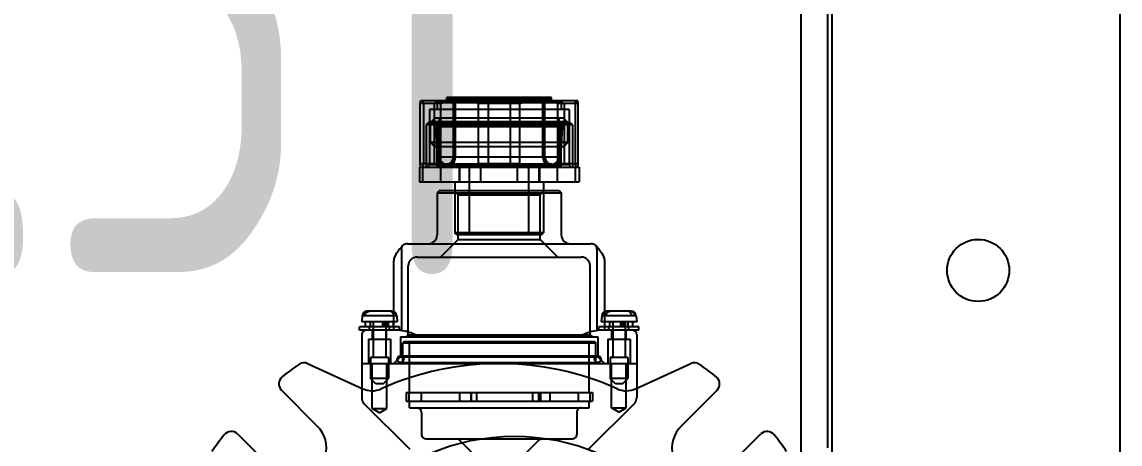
# Model space of a CAD drawing. Extents: x 59521 to 184406, y -1257 to 56672.
# Drawn here: x 74078.6 to 74326.2, y 9812 to 9907.2 of the extents above; entities that cross this region are included whole.
import ezdxf

# ---------------------------------------------------------------- set-up
doc = ezdxf.new("R2010")
doc.units = 0
doc.header["$MEASUREMENT"] = 0
doc.layers.get('0').update_dxf_attribs({"linetype": 'CONTINUOUS'})
doc.layers.add('03-JI-ZHUN-XIAN', color=7, linetype='CONTINUOUS')
doc.styles.add('GB', font='gbenor.shx', dxfattribs={"bigfont": 'gbcbig.shx'})

# ---------------------------------------------------------------- blocks, each defined once
blk = doc.blocks.new('hu88')
at = {"color": 87, "linetype": 'Continuous'}
for p, q in [((-499.91, -29.55), (-499.91, -861.55)), ((-434.91, -861.55), (-434.91, -318.94)), ((-410.82, -493.56), (-418.93, -501.68)), ((-300.88, -501.68), (-308.99, -493.56)), ((-366.16, -497.55), (-368.86, -500.26)), ((-353.66, -497.55), (-350.95, -500.26)), ((-379.99, -498.14), (-390.32, -508.47)), ((-339.82, -498.14), (-329.49, -508.47)), ((-377.41, -506.55), (-377.41, -501.55)), ((-343.41, -500.55), (-376.41, -500.55)), ((-342.41, -506.55), (-342.41, -501.55)), ((-409.03, -511.58), (-400.92, -503.46)), ((-310.78, -511.58), (-318.89, -503.46)), ((-386.91, -506.56), (-388.56, -507.55)), ((-388.56, -507.55), (-388.56, -517.55)), ((-385.26, -507.55), (-388.56, -507.55)), ((-386.91, -506.56), (-385.26, -507.55)), ((-385.26, -507.55), (-385.26, -517.55)), ((-380.16, -507.55), (-380.16, -509.05)), ((-339.66, -507.55), (-380.16, -507.55)), ((-339.66, -507.55), (-339.66, -509.05)), ((-332.91, -506.46), (-334.56, -507.45)), ((-334.56, -507.45), (-334.56, -517.55)), ((-331.26, -507.45), (-334.56, -507.45)), ((-332.91, -506.46), (-331.26, -507.45)), ((-331.26, -507.45), (-331.26, -517.55)), ((-390.91, -524.05), (-390.91, -509.88)), ((-380.91, -511.05), (-380.91, -509.05)), ((-338.91, -509.05), (-380.91, -509.05)), ((-380.31, -511.05), (-380.31, -509.05)), ((-377.68, -511.05), (-377.68, -509.05)), ((-371.3, -511.05), (-371.3, -509.05)), ((-369.24, -511.05), (-369.24, -509.05)), ((-368.8, -511.05), (-368.8, -509.05)), ((-367.43, -511.05), (-367.43, -509.05)), ((-354.81, -511.05), (-354.81, -509.05)), ((-353.68, -509.05), (-353.68, -511.05)), ((-353.49, -511.05), (-353.49, -509.05)), ((-350.99, -511.05), (-350.99, -509.05)), ((-342.28, -511.05), (-342.28, -509.05)), ((-339.51, -511.05), (-339.51, -509.05)), ((-338.91, -511.05), (-338.91, -509.05)), ((-328.91, -524.05), (-328.91, -509.88)), ((-390.66, -511.86), (-403.12, -517.54)), ((-338.91, -511.05), (-380.91, -511.05)), ((-380.16, -511.05), (-380.16, -522.25)), ((-339.66, -511.05), (-339.66, -522.25)), ((-316.7, -517.54), (-329.15, -511.86)), ((-387.71, -512.95), (-388.91, -514.15)), ((-388.91, -518.95), (-388.91, -514.15)), ((-388.91, -514.15), (-384.91, -514.15)), ((-387.71, -512.95), (-386.11, -512.95)), ((-386.11, -512.95), (-384.91, -514.15)), ((-384.91, -518.95), (-384.91, -514.15)), ((-333.71, -512.95), (-334.91, -514.15)), ((-334.91, -518.95), (-334.91, -514.15)), ((-334.91, -514.15), (-330.91, -514.15)), ((-333.71, -512.95), (-332.11, -512.95)), ((-332.11, -512.95), (-330.91, -514.15)), ((-330.91, -518.95), (-330.91, -514.15)), ((-328.91, -517.55), (-390.91, -517.55)), ((-389.41, -523.05), (-389.41, -517.55)), ((-388.91, -518.95), (-384.91, -518.95)), ((-388.31, -526.75), (-388.31, -519.15)), ((-385.51, -526.75), (-385.51, -519.15)), ((-384.41, -523.05), (-384.41, -517.55)), ((-382.16, -519.05), (-383.66, -517.55)), ((-337.66, -517.8), (-382.16, -517.8)), ((-382.16, -523.55), (-382.16, -519.05)), ((-337.66, -519.05), (-382.16, -519.05)), ((-337.66, -519.3), (-382.16, -519.3)), ((-381.66, -517.55), (-381.66, -522.25)), ((-338.16, -517.55), (-338.16, -522.25)), ((-337.66, -519.05), (-336.16, -517.55)), ((-337.66, -523.55), (-337.66, -519.05)), ((-335.41, -523.05), (-335.41, -517.55)), ((-334.91, -518.95), (-330.91, -518.95)), ((-334.31, -526.75), (-334.31, -519.15)), ((-331.51, -526.75), (-331.51, -519.15)), ((-330.41, -523.05), (-330.41, -517.55)), ((-381.36, -522.55), (-381.66, -522.25)), ((-338.16, -522.25), (-381.66, -522.25)), ((-380.16, -522.25), (-380.46, -522.55)), ((-339.66, -522.25), (-339.36, -522.55)), ((-338.46, -522.55), (-338.16, -522.25)), ((-384.41, -523.05), (-389.41, -523.05)), ((-388.51, -523.05), (-388.51, -525.05)), ((-385.31, -523.05), (-385.31, -525.05)), ((-337.66, -523.55), (-382.16, -523.55)), ((-338.46, -522.55), (-381.36, -522.55)), ((-380.41, -524.05), (-380.91, -523.55)), ((-380.41, -524.05), (-380.41, -539.55)), ((-339.41, -524.05), (-380.41, -524.05)), ((-339.41, -524.05), (-338.91, -523.55)), ((-339.41, -524.05), (-339.41, -539.55)), ((-330.41, -523.05), (-335.41, -523.05)), ((-334.51, -523.05), (-334.51, -525.05)), ((-331.31, -523.05), (-331.31, -525.05)), ((-391.41, -525.05), (-391.41, -525.85)), ((-391.41, -525.05), (-381.91, -525.05)), ((-391.41, -525.85), (-382.41, -525.85)), ((-390.79, -528.26), (-390.91, -526.95)), ((-390.91, -526.95), (-382.91, -526.95)), ((-390.05, -525.85), (-390.05, -526.95)), ((-389.16, -525.05), (-389.16, -525.85)), ((-388.96, -525.85), (-388.96, -526.95)), ((-388.13, -526.95), (-388.13, -525.85)), ((-387.79, -525.85), (-387.79, -526.95)), ((-387.6, -525.85), (-387.6, -526.95)), ((-387.27, -526.95), (-387.27, -525.85)), ((-384.86, -525.85), (-384.86, -526.95)), ((-384.66, -525.05), (-384.66, -525.85)), ((-383.76, -525.85), (-383.76, -526.95)), ((-383.69, -525.05), (-383.69, -540.79)), ((-383.02, -528.26), (-382.91, -526.95)), ((-382.41, -525.05), (-382.41, -525.85)), ((-381.91, -543.22), (-381.91, -525.05)), ((-337.91, -543.22), (-337.91, -525.05)), ((-337.91, -525.05), (-328.41, -525.05)), ((-337.41, -525.05), (-337.41, -525.85)), ((-337.41, -525.85), (-328.41, -525.85)), ((-336.79, -528.26), (-336.91, -526.95)), ((-336.91, -526.95), (-328.91, -526.95)), ((-336.12, -525.05), (-336.12, -540.79)), ((-336.05, -525.85), (-336.05, -526.95)), ((-335.16, -525.05), (-335.16, -525.85)), ((-334.96, -525.85), (-334.96, -526.95)), ((-334.57, -526.95), (-334.57, -525.85)), ((-334.08, -525.85), (-334.08, -526.95)), ((-334.07, -525.85), (-334.07, -526.95)), ((-333.58, -526.95), (-333.58, -525.85)), ((-330.86, -525.85), (-330.86, -526.95)), ((-330.66, -525.05), (-330.66, -525.85)), ((-329.76, -525.85), (-329.76, -526.95)), ((-329.02, -528.26), (-328.91, -526.95)), ((-328.41, -525.05), (-328.41, -525.85)), ((-383.35, -528.35), (-390.46, -528.35)), ((-389.6, -529.35), (-384.22, -529.35)), ((-329.15, -528.35), (-336.66, -528.35)), ((-335.6, -529.35), (-330.22, -529.35)), ((-341.41, -541.55), (-378.41, -541.55)), ((-369.16, -545.55), (-373.16, -541.55)), ((-350.66, -545.55), (-346.66, -541.55)), ((-382.85, -542.69), (-382.35, -543.31)), ((-382.36, -543.3), (-381.97, -543.8)), ((-381.97, -543.8), (-381.67, -544.2)), ((-381.81, -543.97), (-381.76, -544.07)), ((-381.71, -544.14), (-381.76, -544.07)), ((-381.67, -544.2), (-381.64, -544.24)), ((-381.62, -544.26), (-381.64, -544.24)), ((-339.23, -544.55), (-380.58, -544.55)), ((-338.2, -544.26), (-338.19, -544.26)), ((-338.14, -544.2), (-337.84, -543.8)), ((-338.1, -544.15), (-338.05, -544.07)), ((-338, -543.97), (-338.05, -544.07)), ((-337.84, -543.8), (-337.45, -543.3)), ((-337.46, -543.31), (-336.96, -542.69)), ((-373.91, -556.05), (-373.91, -546.55)), ((-369.41, -546.55), (-369.91, -547.05)), ((-369.91, -558.55), (-369.91, -547.05)), ((-369.91, -547.05), (-349.91, -547.05)), ((-369.41, -546.55), (-350.41, -546.55)), ((-369.16, -545.55), (-369.16, -555.55)), ((-350.66, -545.55), (-369.16, -545.55)), ((-366.61, -547.05), (-367.11, -546.55)), ((-366.61, -547.05), (-366.61, -562.05)), ((-353.21, -547.05), (-352.71, -546.55)), ((-353.21, -547.05), (-353.21, -562.05)), ((-350.66, -545.55), (-350.66, -555.55)), ((-350.41, -546.55), (-349.91, -547.05)), ((-349.91, -558.55), (-349.91, -547.05)), ((-345.91, -556.05), (-345.91, -546.55)), ((-373.41, -556.55), (-373.91, -556.05)), ((-345.91, -556.05), (-373.91, -556.05)), ((-346.41, -556.55), (-373.41, -556.55)), ((-369.16, -555.55), (-370.16, -556.55)), ((-350.66, -555.55), (-369.16, -555.55)), ((-350.66, -555.55), (-349.66, -556.55)), ((-346.41, -556.55), (-345.91, -556.05)), ((-377.91, -561.85), (-377.91, -558.55)), ((-341.91, -558.55), (-377.91, -558.55)), ((-377.13, -558.55), (-377.13, -561.85)), ((-373.03, -558.55), (-373.03, -561.85)), ((-368.96, -561.85), (-368.96, -558.55)), ((-368.85, -561.85), (-368.85, -558.55)), ((-364.01, -558.55), (-364.01, -561.85)), ((-355.8, -558.55), (-355.8, -561.85)), ((-350.96, -561.85), (-350.96, -558.55)), ((-350.85, -561.85), (-350.85, -558.55)), ((-346.78, -558.55), (-346.78, -561.85)), ((-342.68, -558.55), (-342.68, -561.85)), ((-341.91, -561.85), (-341.91, -558.55)), ((-341.91, -561.85), (-377.91, -561.85)), ((-376.41, -571.35), (-376.41, -561.85)), ((-375.66, -562.35), (-376.16, -561.85)), ((-373.91, -562.05), (-373.91, -571.35)), ((-373.91, -562.05), (-345.91, -562.05)), ((-345.91, -562.05), (-345.91, -571.35)), ((-344.16, -562.35), (-343.66, -561.85)), ((-343.41, -571.35), (-343.41, -561.85)), ((-377.73, -562.55), (-377.73, -576.15)), ((-377.73, -562.55), (-373.1, -562.55)), ((-377.02, -576.15), (-377.02, -562.55)), ((-375.66, -574.85), (-375.66, -562.35)), ((-375.66, -562.35), (-344.16, -562.35)), ((-374.55, -576.15), (-374.55, -562.55)), ((-373.81, -564.08), (-374.16, -570.9)), ((-373.81, -564.08), (-346.01, -564.08)), ((-373.36, -564.09), (-373.71, -570.9)), ((-373.36, -564.09), (-346.46, -564.09)), ((-373.1, -562.55), (-373.1, -576.15)), ((-371.78, -562.5), (-348.03, -562.5)), ((-370.21, -564.08), (-370.21, -576.6)), ((-369.76, -564.08), (-369.76, -576.6)), ((-364.54, -562.55), (-364.54, -576.15)), ((-364.54, -562.55), (-355.27, -562.55)), ((-362.37, -576.15), (-362.37, -562.55)), ((-357.44, -576.15), (-357.44, -562.55)), ((-355.27, -562.55), (-355.27, -576.15)), ((-350.06, -564.08), (-350.06, -576.6)), ((-349.61, -564.08), (-349.61, -576.6)), ((-346.71, -562.55), (-346.71, -576.15)), ((-346.71, -562.55), (-342.08, -562.55)), ((-346.46, -564.09), (-346.11, -570.9)), ((-346.01, -564.08), (-345.66, -570.9)), ((-345.26, -576.15), (-345.26, -562.55)), ((-344.16, -574.85), (-344.16, -562.35)), ((-342.8, -576.15), (-342.8, -562.55)), ((-342.08, -562.55), (-342.08, -576.15)), ((-374.41, -566.4), (-375.41, -567.4)), ((-374.41, -566.4), (-345.41, -566.4)), ((-373.41, -566.4), (-373.41, -572.9)), ((-346.41, -566.4), (-346.41, -572.9)), ((-345.41, -566.4), (-344.41, -567.4)), ((-375.41, -567.4), (-375.41, -571.9)), ((-375.41, -567.4), (-344.41, -567.4)), ((-344.41, -567.4), (-344.41, -571.9)), ((-375.91, -571.85), (-376.41, -571.35)), ((-376.41, -571.35), (-343.41, -571.35)), ((-375.91, -571.85), (-343.91, -571.85)), ((-374.41, -572.9), (-375.41, -571.9)), ((-375.41, -571.9), (-344.41, -571.9)), ((-374.21, -571.05), (-374.91, -571.74)), ((-374.91, -571.74), (-374.91, -572.06)), ((-374.91, -571.74), (-344.91, -571.74)), ((-373.9, -571.36), (-374.59, -572.06)), ((-373.91, -571.35), (-374.41, -571.85)), ((-374.16, -570.9), (-345.66, -570.9)), ((-345.92, -571.36), (-345.22, -572.06)), ((-345.91, -571.35), (-345.41, -571.85)), ((-345.6, -571.05), (-344.91, -571.74)), ((-345.41, -572.9), (-344.41, -571.9)), ((-344.91, -571.74), (-344.91, -572.06)), ((-343.91, -571.85), (-343.41, -571.35)), ((-374.91, -572.06), (-344.91, -572.06)), ((-374.41, -572.9), (-345.41, -572.9)), ((-377.73, -576.15), (-373.1, -576.15)), ((-342.24, -576.85), (-377.57, -576.85)), ((-375.66, -574.85), (-344.16, -574.85)), ((-373.91, -576.35), (-374.41, -576.85)), ((-373.91, -576.35), (-373.91, -574.85)), ((-373.91, -576.35), (-345.91, -576.35)), ((-364.54, -576.15), (-355.27, -576.15)), ((-346.71, -576.15), (-342.08, -576.15)), ((-345.91, -576.35), (-345.91, -574.85)), ((-345.91, -576.35), (-345.41, -576.85)), ((-371.71, -577.1), (-371.71, -577.55)), ((-371.71, -577.1), (-348.11, -577.1)), ((-371.71, -577.55), (-348.11, -577.55)), ((-348.11, -577.1), (-348.11, -577.55))]:
    blk.add_line(p, q, dxfattribs=at)
for points in [[(-390.32, -508.47), (-390.53, -508.72), (-390.7, -509), (-390.82, -509.29), (-390.88, -509.59), (-390.91, -509.88)], [(-328.91, -509.88), (-328.93, -509.59), (-328.99, -509.29), (-329.11, -509), (-329.28, -508.72), (-329.49, -508.47)], [(-389.44, -529.35), (-389.55, -529.35), (-389.65, -529.33), (-389.75, -529.3), (-389.85, -529.26), (-389.94, -529.2), (-390.03, -529.14), (-390.11, -529.07), (-390.19, -528.99), (-390.25, -528.89), (-390.31, -528.8), (-390.37, -528.69), (-390.41, -528.58), (-390.44, -528.47), (-390.46, -528.35)], [(-389.82, -528.35), (-389.8, -528.47), (-389.77, -528.58), (-389.72, -528.69), (-389.67, -528.79), (-389.61, -528.89), (-389.55, -528.98), (-389.47, -529.07), (-389.39, -529.14), (-389.3, -529.2), (-389.21, -529.26), (-389.11, -529.3), (-389.01, -529.33), (-388.91, -529.35), (-388.8, -529.35)], [(-383.99, -528.35), (-384.01, -528.47), (-384.05, -528.58), (-384.09, -528.69), (-384.14, -528.8), (-384.2, -528.89), (-384.26, -528.98), (-384.34, -529.07), (-384.42, -529.14), (-384.51, -529.2), (-384.6, -529.26), (-384.7, -529.3), (-384.8, -529.33), (-384.9, -529.35), (-385.01, -529.35)], [(-384.37, -529.35), (-384.26, -529.35), (-384.16, -529.33), (-384.06, -529.3), (-383.96, -529.26), (-383.87, -529.2), (-383.78, -529.14), (-383.7, -529.07), (-383.62, -528.98), (-383.56, -528.89), (-383.5, -528.8), (-383.45, -528.69), (-383.4, -528.58), (-383.37, -528.47), (-383.35, -528.35)], [(-335.55, -529.35), (-335.67, -529.35), (-335.78, -529.33), (-335.89, -529.3), (-336, -529.26), (-336.1, -529.2), (-336.19, -529.14), (-336.28, -529.07), (-336.36, -528.99), (-336.44, -528.89), (-336.5, -528.8), (-336.56, -528.69), (-336.6, -528.58), (-336.64, -528.47), (-336.66, -528.35)], [(-336.19, -528.35), (-336.16, -528.47), (-336.13, -528.58), (-336.08, -528.69), (-336.03, -528.79), (-335.96, -528.89), (-335.89, -528.98), (-335.81, -529.07), (-335.72, -529.14), (-335.63, -529.2), (-335.52, -529.26), (-335.42, -529.3), (-335.31, -529.33), (-335.2, -529.35), (-335.08, -529.35)], [(-329.62, -528.35), (-329.65, -528.47), (-329.68, -528.58), (-329.73, -528.69), (-329.78, -528.8), (-329.85, -528.89), (-329.92, -528.98), (-330, -529.07), (-330.09, -529.14), (-330.19, -529.2), (-330.29, -529.26), (-330.39, -529.3), (-330.5, -529.33), (-330.62, -529.35), (-330.73, -529.35)], [(-330.26, -529.35), (-330.14, -529.35), (-330.03, -529.33), (-329.92, -529.3), (-329.82, -529.26), (-329.71, -529.2), (-329.62, -529.14), (-329.53, -529.07), (-329.45, -528.98), (-329.37, -528.89), (-329.31, -528.8), (-329.26, -528.69), (-329.21, -528.58), (-329.18, -528.47), (-329.15, -528.35)], [(-383.69, -540.79), (-383.64, -541.24), (-383.53, -541.61), (-383.37, -541.94), (-383.22, -542.19), (-383.05, -542.43)], [(-383.69, -540.79), (-383.65, -541.19), (-383.55, -541.56), (-383.41, -541.87), (-383.25, -542.15), (-383.06, -542.41), (-382.85, -542.69)], [(-336.96, -542.69), (-336.75, -542.41), (-336.56, -542.15), (-336.41, -541.87), (-336.26, -541.56), (-336.16, -541.19), (-336.12, -540.79)], [(-336.76, -542.43), (-336.59, -542.19), (-336.44, -541.94), (-336.29, -541.61), (-336.17, -541.24), (-336.12, -540.79)], [(-381.62, -544.26), (-381.78, -543.92), (-381.88, -543.56), (-381.91, -543.22)], [(-337.91, -543.22), (-337.93, -543.56), (-338.03, -543.92), (-338.2, -544.26)], [(-338.1, -544.15), (-338.14, -544.2), (-338.17, -544.24), (-338.19, -544.26), (-338.2, -544.26)], [(-377.57, -561.85), (-377.6, -561.94), (-377.62, -562.04), (-377.65, -562.15), (-377.68, -562.27), (-377.71, -562.41), (-377.73, -562.55)], [(-377.02, -562.55), (-377.04, -562.41), (-377.07, -562.27), (-377.1, -562.15), (-377.13, -562.04), (-377.15, -561.94), (-377.18, -561.85)], [(-374.55, -562.55), (-374.17, -562.41), (-373.79, -562.27), (-373.4, -562.15), (-373.02, -562.04), (-372.64, -561.94), (-372.26, -561.85)], [(-370.64, -561.85), (-371.05, -561.94), (-371.46, -562.04), (-371.87, -562.15), (-372.28, -562.27), (-372.69, -562.41), (-373.1, -562.55)], [(-366.83, -561.85), (-366.45, -561.94), (-366.07, -562.04), (-365.69, -562.15), (-365.31, -562.27), (-364.92, -562.41), (-364.54, -562.55)], [(-362.37, -562.55), (-362.78, -562.41), (-363.19, -562.27), (-363.6, -562.15), (-364.01, -562.04), (-364.42, -561.94), (-364.82, -561.85)], [(-357.44, -562.55), (-357.03, -562.41), (-356.62, -562.27), (-356.21, -562.15), (-355.8, -562.04), (-355.4, -561.94), (-354.99, -561.85)], [(-352.98, -561.85), (-353.36, -561.94), (-353.74, -562.04), (-354.12, -562.15), (-354.5, -562.27), (-354.89, -562.41), (-355.27, -562.55)], [(-349.17, -561.85), (-348.76, -561.94), (-348.35, -562.04), (-347.95, -562.15), (-347.54, -562.27), (-347.12, -562.41), (-346.71, -562.55)], [(-345.26, -562.55), (-345.64, -562.41), (-346.03, -562.27), (-346.41, -562.15), (-346.79, -562.04), (-347.17, -561.94), (-347.55, -561.85)], [(-342.8, -562.55), (-342.77, -562.41), (-342.74, -562.27), (-342.71, -562.15), (-342.69, -562.04), (-342.66, -561.94), (-342.63, -561.85)], [(-342.24, -561.85), (-342.22, -561.94), (-342.19, -562.04), (-342.16, -562.15), (-342.13, -562.27), (-342.11, -562.41), (-342.08, -562.55)], [(-377.73, -576.15), (-377.71, -576.3), (-377.68, -576.43), (-377.65, -576.55), (-377.62, -576.66), (-377.6, -576.76), (-377.57, -576.85)], [(-377.18, -576.85), (-377.15, -576.76), (-377.13, -576.66), (-377.1, -576.55), (-377.07, -576.43), (-377.04, -576.3), (-377.02, -576.15)], [(-372.26, -576.85), (-372.64, -576.76), (-373.02, -576.66), (-373.4, -576.55), (-373.79, -576.43), (-374.17, -576.3), (-374.55, -576.15)], [(-373.1, -576.15), (-372.69, -576.3), (-372.28, -576.43), (-371.87, -576.55), (-371.46, -576.66), (-371.05, -576.76), (-370.64, -576.85)], [(-364.54, -576.15), (-364.92, -576.3), (-365.31, -576.43), (-365.69, -576.55), (-366.07, -576.66), (-366.45, -576.76), (-366.83, -576.85)], [(-364.82, -576.85), (-364.42, -576.76), (-364.01, -576.66), (-363.6, -576.55), (-363.19, -576.43), (-362.78, -576.3), (-362.37, -576.15)], [(-354.99, -576.85), (-355.4, -576.76), (-355.8, -576.66), (-356.21, -576.55), (-356.62, -576.43), (-357.03, -576.3), (-357.44, -576.15)], [(-355.27, -576.15), (-354.89, -576.3), (-354.5, -576.43), (-354.12, -576.55), (-353.74, -576.66), (-353.36, -576.76), (-352.98, -576.85)], [(-346.71, -576.15), (-347.12, -576.3), (-347.54, -576.43), (-347.95, -576.55), (-348.35, -576.66), (-348.76, -576.76), (-349.17, -576.85)], [(-347.55, -576.85), (-347.17, -576.76), (-346.79, -576.66), (-346.41, -576.55), (-346.03, -576.43), (-345.64, -576.3), (-345.26, -576.15)], [(-342.63, -576.85), (-342.66, -576.76), (-342.69, -576.66), (-342.71, -576.55), (-342.74, -576.43), (-342.77, -576.3), (-342.8, -576.15)], [(-342.08, -576.15), (-342.11, -576.3), (-342.13, -576.43), (-342.16, -576.55), (-342.19, -576.66), (-342.22, -576.76), (-342.24, -576.85)]]:
    blk.add_lwpolyline(points, dxfattribs=at)
for centre, radius in [((-363.33, -452.55), 48.61), ((-382.16, -518.55), 0.75), ((-337.66, -518.55), 0.75), ((-467.91, -538.55), 7)]:
    blk.add_circle(centre, radius, dxfattribs=at)
for centre, radius, start, end in [((-405.87, -498.51), 7, 315, 135), ((-313.94, -498.51), 7, 45, 225), ((-359.91, -452.55), 79, 214.8853, 218.2877), ((-359.91, -452.55), 79, 321.7123, 325.1147), ((-420.34, -500.26), 2, 218.2877, 315), ((-376.41, -501.55), 1, 90, 180), ((-369.57, -499.55), 1, 270, 315), ((-350.24, -499.55), 1, 225, 270), ((-343.41, -501.55), 1, 0, 90), ((-299.47, -500.26), 2, 225, 321.7123), ((-378.41, -506.55), 1, 270, 0), ((-341.41, -506.55), 1, 180, 270), ((-407.62, -512.99), 2, 135, 231.7123), ((-388.58, -516.41), 5, 65.8139, 114.5011), ((-359.91, -452.55), 65, 245.8139, 294.1861), ((-331.23, -516.41), 5, 65.4989, 114.1861), ((-312.2, -512.99), 2, 308.2877, 45), ((-359.91, -452.55), 79, 231.7123, 235.1147), ((-359.91, -452.55), 79, 304.8853, 308.2877), ((-403.94, -515.72), 2, 235.1147, 294.5011), ((-315.87, -515.72), 2, 245.4989, 304.8853), ((-388.51, -519.15), 0.2, 0, 90), ((-385.31, -519.15), 0.2, 90, 180), ((-334.51, -519.15), 0.2, 0, 90), ((-331.31, -519.15), 0.2, 90, 180), ((-389.91, -524.05), 1, 180, 270), ((-329.91, -524.05), 1, 270, 0), ((-388.51, -526.75), 0.2, 270, 0), ((-385.31, -526.75), 0.2, 180, 270), ((-334.51, -526.75), 0.2, 270, 0), ((-331.31, -526.75), 0.2, 180, 270), ((-389.6, -528.15), 1.2, 185, 270), ((-384.22, -528.15), 1.2, 270, 355), ((-335.6, -528.15), 1.2, 185, 270), ((-330.22, -528.15), 1.2, 270, 355), ((-378.41, -539.55), 2, 180, 270), ((-341.41, -539.55), 2, 270, 0), ((-380.58, -542.55), 2, 238.7353, 270), ((-375.91, -546.55), 2, 0, 90), ((-343.91, -546.55), 2, 90, 180), ((-339.23, -542.55), 2, 270, 301.2647), ((-371.78, -564.08), 2.02, 0, 180), ((-348.03, -564.08), 2.02, 0, 180), ((-371.78, -564.08), 1.57, 0, 180.3668), ((-348.03, -564.08), 1.57, 359.6332, 180), ((-374.36, -570.9), 0.65, 315, 0), ((-345.46, -570.9), 0.65, 180, 225), ((-370.71, -576.6), 0.95, 270, 0), ((-370.71, -576.6), 0.5, 270, 0), ((-349.11, -576.6), 0.95, 180, 270), ((-349.11, -576.6), 0.5, 180, 270)]:
    blk.add_arc(centre, radius, start, end, dxfattribs=at)
for points in [[(-378.51, -524.05), (-379.74, -524.44), (-380.96, -525.05), (-382.26, -525.05)], [(-337.55, -525.05), (-338.85, -525.05), (-340.07, -524.44), (-341.3, -524.05)]]:
    blk.add_open_spline(points, degree=3, dxfattribs=at)
at = {"layer": '03-JI-ZHUN-XIAN', "color": 87, "linetype": 'Continuous'}
for p, q in [((-427.91, -849.55), (-427.91, -323.18)), ((-433.91, -849.55), (-433.91, -498.55))]:
    blk.add_line(p, q, dxfattribs=at)

msp = doc.modelspace()

# ---------------------------------------------------------------- block references
at = {"rotation": 180}
msp.add_blockref('hu88', (73826.333, 9312.606), dxfattribs=at)

# ---------------------------------------------------------------- texts
at = {"color": 1, "lineweight": 15, "insert": (72265.545, 9811.088), "char_height": 130, "width": 2265.98891, "attachment_point": 7, "style": 'GB'}
msp.add_mtext('{\\W0.8;\\T0.8;Among them, the total oil volume is 2.3T}', dxfattribs=at)

doc.saveas('drawing.dxf')
